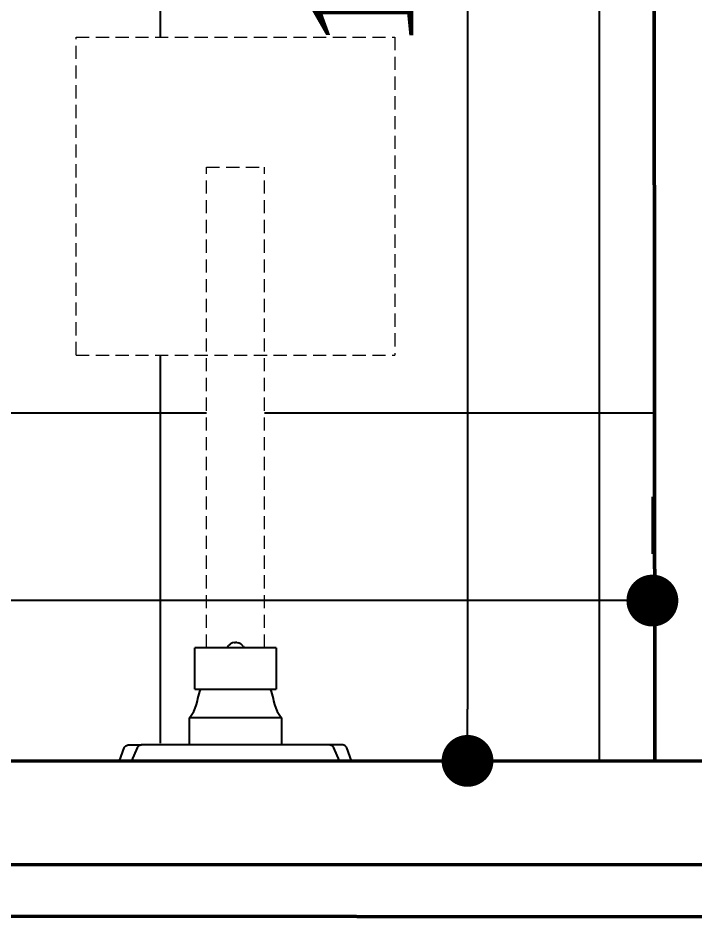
# Model space of a CAD drawing. Header units: centimetres. Extents: x -48696 to 156237, y -5617 to 29024.
# Drawn here: x 81036.8 to 81102.1, y 14740.4 to 14827.2 of the extents above; entities that cross this region are included whole.
import ezdxf

# ---------------------------------------------------------------- set-up
doc = ezdxf.new("R2010")
doc.units = ezdxf.units.CM
doc.linetypes.add('HIDDEN', pattern=[9.525, 6.35, -3.175])
doc.layers.add('Hachuria - Moveis', color=1, linetype='Continuous')
doc.layers.add('Piso', color=55, linetype='Continuous')
for name, color, linetype, lineweight in [('Parede Baixa', 5, 'Continuous', 50), ('Projeção Janela', 15, 'HIDDEN', 9), ('Projeção Viga', 1, 'HIDDEN', 9)]:
    doc.layers.add(name, color=color, linetype=linetype, lineweight=lineweight)
doc.styles.add('Valéria', font='romantic.ttf', dxfattribs={"height": 10})
doc.dimstyles.new('Cota - 50', dxfattribs={"dimtxt": 10, "dimasz": 5, "dimexe": 10, "dimexo": 20, "dimgap": 5, "dimtad": 1, "dimtxsty": 'Valéria', "dimblk": 'DOT', "dimcen": 0, "dimclrd": 12, "dimclre": 12, "dimclrt": 2, "dimazin": 2, "dimtfac": 1, "dimtix": 1, "dimtmove": 0, "dimatfit": 3, "dimldrblk": 'DOT', "dimfxl": 1, "dimarcsym": 0})

# ---------------------------------------------------------------- blocks, each defined once
blk = doc.blocks.new('_Dot')
at = {"color": 0, "linetype": 'ByBlock', "lineweight": -2}
blk.add_line((-0.5, 0), (-1, 0), dxfattribs=at)
at = {"color": 0, "linetype": 'ByBlock', "const_width": 0.5}
blk.add_lwpolyline([(-0.25, 0, 1), (0.25, 0, 1)], format="xyb", close=True, dxfattribs=at)
blk = doc.blocks.new('*D1385')
at = {"color": 12, "lineweight": -2, "transparency": 16777216}
for p, q in [((81078.278, 14915.519), (81070.134, 14915.519)), ((81080.134, 14910.519), (81080.134, 14760.519)), ((81078.184, 14755.519), (81070.134, 14755.519))]:
    blk.add_line(p, q, dxfattribs=at)
at = {"layer": 'Defpoints', "color": 0, "transparency": 16777216}
for p in [(81098.278, 14915.519), (81080.134, 14755.519), (81098.184, 14755.519)]:
    blk.add_point(p, dxfattribs=at)
at = {"color": 12, "lineweight": -2, "transparency": 16777216, "xscale": 5, "yscale": 5, "zscale": 5}
for p, rotation in [((81080.134, 14915.519), 90), ((81080.134, 14755.519), 270)]:
    blk.add_blockref('_Dot', p, dxfattribs=dict(at, rotation=rotation))
at = {"color": 2, "transparency": 16777216, "insert": (81069.986, 14835.519), "char_height": 10, "attachment_point": 5, "rotation": 90, "style": 'Valéria'}
blk.add_mtext('160', dxfattribs=at)
blk = doc.blocks.new('*D1386')
at = {"color": 12, "lineweight": -2, "transparency": 16777216}
for p, q in [((80847.962, 14775.636), (80847.962, 14780.982)), ((81097.962, 14775.489), (81097.962, 14780.982)), ((81092.962, 14770.982), (80852.962, 14770.982))]:
    blk.add_line(p, q, dxfattribs=at)
at = {"layer": 'Defpoints', "color": 0, "transparency": 16777216}
for p in [(80847.962, 14770.982), (80847.962, 14755.636), (81097.962, 14755.489)]:
    blk.add_point(p, dxfattribs=at)
at = {"color": 12, "lineweight": -2, "transparency": 16777216, "xscale": 5, "yscale": 5, "zscale": 5, "rotation": 180}
blk.add_blockref('_Dot', (80847.962, 14770.982), dxfattribs=at)
at = {"color": 12, "lineweight": -2, "transparency": 16777216, "xscale": 5, "yscale": 5, "zscale": 5}
blk.add_blockref('_Dot', (81097.962, 14770.982), dxfattribs=at)
at = {"color": 2, "transparency": 16777216, "insert": (80972.962, 14781.174), "char_height": 10, "attachment_point": 5, "style": 'Valéria'}
blk.add_mtext('250', dxfattribs=at)

msp = doc.modelspace()

# ---------------------------------------------------------------- hatches: boundary and pattern name
at = {"layer": 'Piso'}
h = msp.add_hatch(dxfattribs=at)
h.set_pattern_fill('ANSI37', color=256, scale=13.333333, angle=-45)
h.set_pattern_definition([(360, (62677.845, -3837.59), (3e-14, 42.33333), []), (90, (62677.845, -3837.59), (-42.33333, 3e-14), [])])
h.paths.add_polyline_path([(81073.12966, 14825.34154), (81073.12966, 14794.65966), (81060.55799, 14794.65966), (81060.55799, 14766.43333), (81061.68499, 14766.43333), (81061.68499, 14762.42352), (81062.22318, 14759.64608), (81062.1933, 14759.68577), (81062.1933, 14757.05435), (81068.78213, 14757.05435), (81068.95799, 14755.51335), (81097.96182, 14755.48995), (81098.05512, 14915.51904), (81018.05505, 14915.5657), (81018.18417, 14755.53644), (81046.55833, 14755.51989), (81046.63255, 14756.9523), (81046.93888, 14757.43546), (81053.32268, 14757.05435), (81053.32268, 14759.68577), (81053.83099, 14762.42352), (81053.83099, 14766.43333), (81054.95799, 14766.43333), (81054.95799, 14794.65966), (81042.38633, 14794.65966), (81042.38633, 14825.34154)])

# ---------------------------------------------------------------- linework, layer by layer
at = {"layer": 'Hachuria - Moveis'}
for p, q in [((81053.83099, 14762.42352), (81053.83099, 14766.43333)), ((81056.94738, 14766.43333), (81053.83099, 14766.43333)), ((81056.95542, 14766.45275), (81056.94738, 14766.43333)), ((81058.56861, 14766.43333), (81056.94738, 14766.43333)), ((81057.02927, 14766.57326), (81056.95542, 14766.45275)), ((81057.02927, 14766.57326), (81057.12107, 14766.68074)), ((81057.22855, 14766.77254), (81057.12107, 14766.68074)), ((81057.22855, 14766.77254), (81057.34906, 14766.84639)), ((81057.47965, 14766.90048), (81057.34906, 14766.84639)), ((81057.61708, 14766.93347), (81057.47965, 14766.90048)), ((81057.61708, 14766.93347), (81057.75799, 14766.94456)), ((81057.8989, 14766.93347), (81057.75799, 14766.94456)), ((81057.8989, 14766.93347), (81058.03634, 14766.90048)), ((81058.16692, 14766.84639), (81058.03634, 14766.90048)), ((81058.28744, 14766.77254), (81058.16692, 14766.84639)), ((81058.28744, 14766.77254), (81058.39492, 14766.68074)), ((81058.48671, 14766.57326), (81058.39492, 14766.68074)), ((81058.48671, 14766.57326), (81058.56056, 14766.45275)), ((81058.56861, 14766.43333), (81058.56056, 14766.45275)), ((81061.68499, 14766.43333), (81058.56861, 14766.43333)), ((81061.68499, 14766.43333), (81061.68499, 14762.42352)), ((81053.83099, 14762.42352), (81054.41655, 14762.42352)), ((81054.18132, 14761.76954), (81054.24867, 14761.9909)), ((81054.24867, 14761.9909), (81054.32705, 14762.2089)), ((81054.32705, 14762.2089), (81054.41655, 14762.42352)), ((81054.41655, 14762.42352), (81061.09944, 14762.42352)), ((81061.09944, 14762.42352), (81061.18893, 14762.2089)), ((81061.09944, 14762.42352), (81061.68499, 14762.42352)), ((81061.18893, 14762.2089), (81061.26731, 14761.9909)), ((81061.26731, 14761.9909), (81061.33466, 14761.76954)), ((81053.99814, 14760.95832), (81054.0798, 14761.31674)), ((81054.0798, 14761.31674), (81054.12501, 14761.54483)), ((81054.12501, 14761.54483), (81054.18132, 14761.76954)), ((81061.33466, 14761.76954), (81061.39098, 14761.54483)), ((81061.39098, 14761.54483), (81061.43618, 14761.31674)), ((81061.43618, 14761.31674), (81061.51786, 14760.95827)), ((81053.54377, 14759.97952), (81053.73013, 14760.28994)), ((81053.73013, 14760.28994), (81053.881, 14760.6162)), ((81053.881, 14760.6162), (81053.99814, 14760.95832)), ((81061.51786, 14760.95827), (81061.63506, 14760.61601)), ((81061.63506, 14760.61601), (81061.78652, 14760.28976)), ((81061.78652, 14760.28976), (81061.97224, 14759.97948)), ((81053.32268, 14759.68577), (81053.54377, 14759.97952)), ((81053.32268, 14757.05435), (81053.32268, 14759.68577)), ((81062.1933, 14759.68577), (81053.32268, 14759.68577)), ((81061.97224, 14759.97948), (81062.1933, 14759.68577)), ((81062.1933, 14759.68577), (81062.1933, 14757.05435)), ((81046.55799, 14755.51335), (81047.02263, 14756.78835)), ((81047.02263, 14756.78835), (81047.05739, 14756.8572)), ((81047.05739, 14756.8572), (81047.10913, 14756.92135)), ((81047.10913, 14756.92135), (81047.17432, 14756.97644)), ((81047.17432, 14756.97644), (81047.24852, 14757.01872)), ((81047.24852, 14757.01872), (81047.32667, 14757.04529)), ((81047.32667, 14757.04529), (81047.40345, 14757.05435)), ((81047.40345, 14757.05435), (81048.70578, 14757.05435)), ((81048.26052, 14756.78835), (81047.71976, 14755.51921)), ((81048.43788, 14756.97644), (81048.26052, 14756.78835)), ((81048.52463, 14757.01872), (81048.43788, 14756.97644)), ((81048.61601, 14757.04529), (81048.52463, 14757.01872)), ((81048.70578, 14757.05435), (81048.61601, 14757.04529)), ((81053.32268, 14757.05435), (81048.70578, 14757.05435)), ((81062.1933, 14757.05435), (81053.32268, 14757.05435)), ((81066.81021, 14757.05435), (81062.1933, 14757.05435)), ((81066.89998, 14757.04529), (81066.81021, 14757.05435)), ((81068.11254, 14757.05435), (81066.81021, 14757.05435)), ((81066.99135, 14757.01872), (81066.89998, 14757.04529)), ((81067.07811, 14756.97644), (81066.99135, 14757.01872)), ((81067.25547, 14756.78835), (81067.07811, 14756.97644)), ((81067.79872, 14755.51335), (81067.25547, 14756.78835)), ((81068.18932, 14757.04529), (81068.11254, 14757.05435)), ((81068.26747, 14757.01872), (81068.18932, 14757.04529)), ((81068.34167, 14756.97644), (81068.26747, 14757.01872)), ((81068.40686, 14756.92135), (81068.34167, 14756.97644)), ((81068.4586, 14756.8572), (81068.40686, 14756.92135)), ((81068.49336, 14756.78835), (81068.4586, 14756.8572)), ((81068.95799, 14755.51335), (81068.49336, 14756.78835)), ((81046.55799, 14755.51335), (81068.95799, 14755.51335))]:
    msp.add_line(p, q, dxfattribs=at)
at = {"layer": 'Parede Baixa'}
for p, q in [((81098.05512, 14915.51904), (81098.18423, 14755.48977)), ((80847.96182, 14755.63572), (81313.18862, 14755.36437)), ((80343.58309, 14745.9299), (81313.18571, 14745.36437)), ((80343.58412, 14740.9299), (81313.18426, 14740.36437))]:
    msp.add_line(p, q, dxfattribs=at)
at = {"layer": 'Projeção Janela', "linetype": 'HIDDEN', "ltscale": 0.2}
for p, q in [((81042.38633, 14794.65966), (81042.38633, 14825.34154)), ((81042.38633, 14825.34154), (81073.12966, 14825.34154)), ((81073.12966, 14825.34154), (81073.12966, 14794.65966)), ((81054.95799, 14812.8006), (81060.55799, 14812.8006)), ((81054.95799, 14766.43333), (81054.95799, 14812.8006)), ((81060.55799, 14766.43333), (81060.55799, 14812.8006)), ((81042.38633, 14794.65966), (81073.12966, 14794.65966))]:
    msp.add_line(p, q, dxfattribs=at)
at = {"layer": 'Projeção Viga'}
msp.add_line((81098.18423, 14755.48977), (81113.18423, 14755.48977), dxfattribs=at)

# ---------------------------------------------------------------- dimensions: what is measured, and where the dimension line sits
dim = msp.add_linear_dim(base=(81080.13429, 14755.51894), p1=(81098.27757, 14915.51891), p2=(81098.18425, 14755.51894), angle=270, dimstyle='Cota - 50', override={"dimtxsty": 'Valéria'})
dim.commit()
dim.dimension.update_dxf_attribs({"geometry": '*D1385', "text_midpoint": (81069.98636, 14835.51892)})
dim = msp.add_linear_dim(base=(80847.96182, 14770.98183), p1=(81097.96182, 14755.48851), p2=(80847.96182, 14755.63572), dimstyle='Cota - 50', override={"dimtxsty": 'Valéria'})
dim.commit()
dim.dimension.update_dxf_attribs({"geometry": '*D1386', "text_midpoint": (80972.96182, 14781.17414)})

doc.saveas('drawing.dxf')
